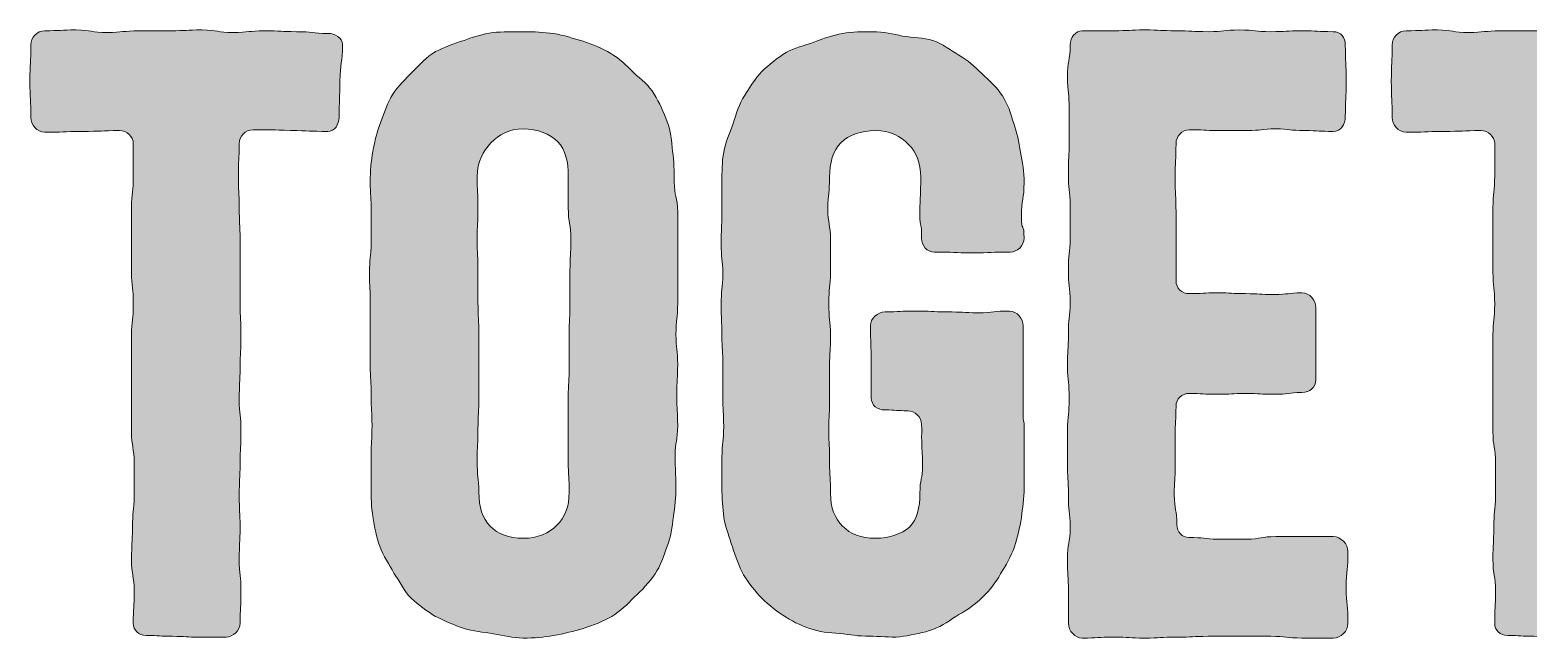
# Model space of a CAD drawing. Header units: inches. Extents: x 160 to 920, y -1039 to -40.
# Drawn here: x 186.9 to 591, y -1038.7 to -874.5 of the extents above; entities that cross this region are included whole.
import ezdxf

# ---------------------------------------------------------------- set-up
doc = ezdxf.new("R2010")
doc.units = ezdxf.units.IN
doc.header["$MEASUREMENT"] = 0
doc.layers.add('Layer 1', color=7, linetype='Continuous')

# ---------------------------------------------------------------- blocks, each defined once
blk = doc.blocks.new('block 3')
at = {"layer": 'Layer 1', "true_color": 0x0153a5}
h = blk.add_hatch(color=154, dxfattribs=at)
h.dxf.hatch_style = 2
edge = h.paths.add_edge_path()
edge.add_spline(control_points=[(210.99, -901.63), (206.07, -901.63), (206.07, -901.87), (200.92, -901.87), (195.76, -901.87), (195.76, -902.1), (190.84, -902.1), (188.74, -902.1), (187.1, -899.99), (187.1, -898.12), (187.1, -893.2), (186.86, -893.2), (186.86, -888.28), (186.86, -883.36), (187.1, -883.36), (187.1, -878.44), (187.1, -876.57), (188.74, -874.69), (190.84, -874.69), (195.06, -874.69), (195.06, -874.46), (199.28, -874.46), (203.49, -874.46), (203.49, -875.16), (207.71, -875.16), (211.93, -875.16), (211.93, -874.69), (216.38, -874.69), (220.59, -874.69), (220.59, -874.69), (224.81, -874.69), (229.03, -874.69), (229.03, -874.46), (233.24, -874.46), (237.46, -874.46), (237.46, -875.16), (241.68, -875.16), (245.89, -875.16), (245.89, -874.69), (250.11, -874.69), (254.56, -874.69), (254.56, -874.93), (258.78, -874.93), (262.99, -874.93), (262.99, -875.4), (267.21, -875.4), (269.08, -875.4), (271.19, -876.57), (271.19, -878.44), (271.19, -883.36), (270.49, -883.36), (270.49, -888.28), (270.49, -893.2), (270.26, -893.2), (270.26, -898.12), (270.26, -899.99), (269.08, -901.87), (267.21, -901.87), (262.29, -901.87), (262.29, -901.63), (257.14, -901.63), (251.98, -901.4), (251.98, -901.4), (247.06, -901.4), (244.96, -901.4), (243.32, -903.27), (243.32, -905.15), (243.32, -909.6), (243.08, -909.6), (243.08, -913.81), (243.08, -918.03), (243.32, -918.03), (243.32, -922.48), (243.32, -926.7), (243.55, -926.7), (243.55, -931.15), (243.55, -935.37), (243.55, -935.37), (243.55, -939.82), (243.55, -944.03), (243.55, -944.03), (243.55, -948.25), (243.55, -952.7), (243.79, -952.7), (243.79, -956.92), (243.79, -961.37), (243.55, -961.37), (243.55, -965.58), (243.55, -969.8), (243.32, -969.8), (243.32, -974.25), (243.32, -978.47), (243.79, -978.47), (243.79, -982.92), (243.79, -987.13), (243.55, -987.13), (243.55, -991.58), (243.55, -995.8), (243.32, -995.8), (243.32, -1000.25), (243.32, -1004.47), (243.55, -1004.47), (243.55, -1008.68), (243.55, -1013.14), (243.32, -1013.14), (243.32, -1017.35), (243.32, -1021.8), (243.79, -1021.8), (243.79, -1026.02), (243.79, -1030.47), (243.55, -1030.47), (243.55, -1034.69), (243.55, -1036.56), (241.68, -1038.43), (239.8, -1038.43), (236.29, -1038.43), (236.29, -1038.43), (232.54, -1038.43), (229.03, -1038.43), (229.03, -1038.2), (225.28, -1038.2), (221.77, -1038.2), (221.77, -1037.97), (218.25, -1037.97), (216.14, -1037.97), (214.74, -1036.56), (214.74, -1034.69), (214.74, -1030.47), (214.97, -1030.47), (214.97, -1026.02), (214.97, -1021.8), (214.27, -1021.8), (214.27, -1017.35), (214.27, -1013.14), (214.5, -1013.14), (214.5, -1008.92), (214.5, -1004.47), (214.97, -1004.47), (214.97, -1000.25), (214.97, -995.8), (214.97, -995.8), (214.97, -991.58), (214.97, -987.13), (214.27, -987.13), (214.27, -982.92), (214.27, -978.7), (214.27, -978.7), (214.27, -974.25), (214.27, -970.03), (214.27, -970.03), (214.27, -965.58), (214.27, -961.37), (214.27, -961.37), (214.27, -956.92), (214.27, -952.7), (214.74, -952.7), (214.74, -948.48), (214.74, -944.03), (214.27, -944.03), (214.27, -939.82), (214.27, -935.37), (214.27, -935.37), (214.27, -931.15), (214.27, -926.7), (214.27, -926.7), (214.27, -922.48), (214.27, -918.26), (214.74, -918.26), (214.74, -913.81), (214.74, -909.6), (214.74, -909.6), (214.74, -905.15), (214.74, -903.27), (213.1, -901.63), (210.99, -901.63)], knot_values=[0, 0, 0, 0, 1, 1, 1, 2, 2, 2, 3, 3, 3, 4, 4, 4, 5, 5, 5, 6, 6, 6, 7, 7, 7, 8, 8, 8, 9, 9, 9, 10, 10, 10, 11, 11, 11, 12, 12, 12, 13, 13, 13, 14, 14, 14, 15, 15, 15, 16, 16, 16, 17, 17, 17, 18, 18, 18, 19, 19, 19, 20, 20, 20, 21, 21, 21, 22, 22, 22, 23, 23, 23, 24, 24, 24, 25, 25, 25, 26, 26, 26, 27, 27, 27, 28, 28, 28, 29, 29, 29, 30, 30, 30, 31, 31, 31, 32, 32, 32, 33, 33, 33, 34, 34, 34, 35, 35, 35, 36, 36, 36, 37, 37, 37, 38, 38, 38, 39, 39, 39, 40, 40, 40, 41, 41, 41, 42, 42, 42, 43, 43, 43, 44, 44, 44, 45, 45, 45, 46, 46, 46, 47, 47, 47, 48, 48, 48, 49, 49, 49, 50, 50, 50, 51, 51, 51, 52, 52, 52, 53, 53, 53, 54, 54, 54, 55, 55, 55, 56, 56, 56, 57, 57, 57, 58, 58, 58, 58], degree=3, periodic=1)
h = blk.add_hatch(color=154, dxfattribs=at)
h.dxf.hatch_style = 2
edge = h.paths.add_edge_path()
edge.add_spline(control_points=[(319.91, -1038.67), (317.1, -1038.67), (314.52, -1037.97), (311.95, -1037.5), (309.14, -1037.03), (306.32, -1036.79), (303.98, -1036.09), (301.17, -1035.15), (298.6, -1033.98), (296.25, -1032.81), (293.91, -1031.41), (291.8, -1029.77), (289.69, -1027.89), (287.82, -1026.02), (286.65, -1023.44), (285.01, -1021.1), (283.84, -1018.76), (282.2, -1016.65), (281.26, -1013.84), (280.32, -1011.5), (279.86, -1008.68), (279.39, -1005.87), (278.92, -1003.3), (278.92, -1000.72), (278.92, -997.91), (278.92, -993.69), (278.92, -993.69), (278.92, -989.48), (278.92, -985.49), (279.15, -985.49), (279.15, -981.28), (279.15, -977.3), (278.92, -977.3), (278.92, -973.08), (278.92, -969.1), (278.68, -969.1), (278.68, -964.88), (278.68, -960.66), (278.68, -960.66), (278.68, -956.68), (278.68, -952.46), (278.68, -952.46), (278.68, -948.48), (278.68, -944.27), (278.45, -944.27), (278.45, -940.05), (278.45, -936.07), (278.92, -936.07), (278.92, -931.85), (278.92, -927.87), (278.92, -927.87), (278.92, -923.65), (278.92, -919.44), (278.68, -919.44), (278.68, -915.45), (278.68, -912.64), (278.92, -909.83), (279.39, -907.25), (279.86, -904.44), (280.56, -901.87), (281.49, -899.29), (282.43, -896.71), (283.37, -894.14), (284.77, -891.79), (286.18, -889.69), (288.29, -887.58), (290.16, -885.7), (292.04, -883.83), (293.91, -881.72), (296.25, -880.31), (298.6, -879.15), (301.17, -878.21), (303.98, -877.27), (306.32, -876.33), (309.14, -875.63), (311.71, -875.16), (314.52, -874.93), (317.1, -874.93), (319.91, -874.93), (322.96, -874.93), (325.53, -875.16), (328.11, -875.4), (330.92, -875.87), (333.5, -876.8), (336.08, -877.5), (338.65, -878.44), (341.23, -879.38), (343.57, -880.78), (345.91, -882.19), (347.79, -884.06), (349.66, -885.94), (351.77, -887.81), (353.88, -889.45), (355.28, -891.79), (356.69, -894.14), (357.86, -896.71), (358.8, -899.29), (359.73, -901.63), (359.97, -904.44), (360.2, -907.25), (360.67, -909.83), (360.67, -912.64), (360.67, -915.45), (360.67, -919.44), (361.61, -919.44), (361.61, -923.65), (361.61, -927.87), (361.61, -927.87), (361.61, -931.85), (361.61, -936.07), (361.61, -936.07), (361.61, -940.05), (361.61, -944.27), (361.61, -944.27), (361.61, -948.25), (361.61, -952.46), (361.14, -952.46), (361.14, -956.68), (361.14, -960.66), (361.61, -960.66), (361.61, -964.88), (361.61, -968.86), (361.37, -968.86), (361.37, -973.08), (361.37, -977.3), (361.61, -977.3), (361.61, -981.28), (361.61, -985.49), (360.91, -985.49), (360.91, -989.48), (360.91, -993.69), (361.14, -993.69), (361.14, -997.91), (361.14, -1000.72), (360.91, -1003.3), (360.44, -1005.87), (360.2, -1008.68), (359.73, -1011.5), (358.8, -1013.84), (357.86, -1016.65), (356.92, -1019.23), (355.52, -1021.33), (353.88, -1023.68), (352, -1025.79), (349.9, -1027.66), (348.02, -1029.53), (346.15, -1031.41), (343.81, -1032.81), (341.46, -1034.22), (338.89, -1035.15), (336.08, -1036.09), (333.73, -1036.79), (330.92, -1037.5), (328.11, -1037.97), (325.53, -1038.43), (322.96, -1038.67), (319.91, -1038.67)], knot_values=[0, 0, 0, 0, 1, 1, 1, 2, 2, 2, 3, 3, 3, 4, 4, 4, 5, 5, 5, 6, 6, 6, 7, 7, 7, 8, 8, 8, 9, 9, 9, 10, 10, 10, 11, 11, 11, 12, 12, 12, 13, 13, 13, 14, 14, 14, 15, 15, 15, 16, 16, 16, 17, 17, 17, 18, 18, 18, 19, 19, 19, 20, 20, 20, 21, 21, 21, 22, 22, 22, 23, 23, 23, 24, 24, 24, 25, 25, 25, 26, 26, 26, 27, 27, 27, 28, 28, 28, 29, 29, 29, 30, 30, 30, 31, 31, 31, 32, 32, 32, 33, 33, 33, 34, 34, 34, 35, 35, 35, 36, 36, 36, 37, 37, 37, 38, 38, 38, 39, 39, 39, 40, 40, 40, 41, 41, 41, 42, 42, 42, 43, 43, 43, 44, 44, 44, 45, 45, 45, 46, 46, 46, 47, 47, 47, 48, 48, 48, 49, 49, 49, 50, 50, 50, 51, 51, 51, 52, 52, 52, 52], degree=3, periodic=1)
edge = h.paths.add_edge_path()
edge.add_spline(control_points=[(319.91, -1011.73), (323.89, -1011.73), (326.94, -1010.32), (329.05, -1008.22), (331.16, -1006.11), (332.33, -1003.3), (332.33, -999.31), (332.33, -995.1), (332.09, -995.1), (332.09, -990.88), (332.09, -986.66), (332.09, -986.66), (332.09, -982.21), (332.09, -978), (332.09, -978), (332.09, -973.78), (332.09, -969.57), (332.33, -969.57), (332.33, -965.11), (332.33, -960.9), (332.33, -960.9), (332.33, -956.68), (332.33, -952.46), (332.56, -952.46), (332.56, -948.01), (332.56, -943.8), (332.56, -943.8), (332.56, -939.58), (332.56, -935.37), (332.79, -935.37), (332.79, -931.15), (332.79, -926.7), (332.09, -926.7), (332.09, -922.48), (332.09, -918.26), (332.09, -918.26), (332.09, -914.05), (332.09, -910.06), (331.39, -906.79), (329.28, -904.68), (327.17, -902.57), (323.89, -901.16), (319.91, -901.16), (316.16, -901.16), (313.35, -902.8), (311.24, -904.91), (309.14, -907.25), (307.5, -910.06), (307.5, -914.05), (307.5, -918.26), (307.73, -918.26), (307.73, -922.48), (307.73, -926.7), (307.5, -926.7), (307.5, -930.91), (307.5, -935.37), (307.73, -935.37), (307.73, -939.58), (307.73, -943.8), (307.73, -943.8), (307.73, -948.01), (307.73, -952.46), (307.97, -952.46), (307.97, -956.68), (307.97, -960.9), (307.97, -960.9), (307.97, -965.11), (307.97, -969.33), (307.97, -969.33), (307.97, -973.55), (307.97, -978), (307.73, -978), (307.73, -982.21), (307.73, -986.43), (307.5, -986.43), (307.5, -990.88), (307.5, -995.1), (307.97, -995.1), (307.97, -999.31), (307.97, -1003.3), (308.9, -1006.34), (311.01, -1008.45), (313.12, -1010.56), (316.16, -1011.73), (319.91, -1011.73)], knot_values=[0, 0, 0, 0, 1, 1, 1, 2, 2, 2, 3, 3, 3, 4, 4, 4, 5, 5, 5, 6, 6, 6, 7, 7, 7, 8, 8, 8, 9, 9, 9, 10, 10, 10, 11, 11, 11, 12, 12, 12, 13, 13, 13, 14, 14, 14, 15, 15, 15, 16, 16, 16, 17, 17, 17, 18, 18, 18, 19, 19, 19, 20, 20, 20, 21, 21, 21, 22, 22, 22, 23, 23, 23, 24, 24, 24, 25, 25, 25, 26, 26, 26, 27, 27, 27, 28, 28, 28, 28], degree=3, periodic=1)
h = blk.add_hatch(color=154, dxfattribs=at)
h.dxf.hatch_style = 2
edge = h.paths.add_edge_path()
edge.add_spline(control_points=[(373.32, -948.72), (373.32, -944.5), (373.79, -944.5), (373.79, -940.28), (373.79, -936.3), (373.32, -936.3), (373.32, -932.09), (373.32, -928.1), (373.55, -928.1), (373.55, -923.89), (373.55, -919.67), (373.55, -919.67), (373.55, -915.69), (373.55, -912.88), (373.55, -910.06), (374.02, -907.49), (374.49, -904.68), (375.66, -902.34), (376.6, -899.76), (377.3, -897.18), (378.24, -894.37), (379.64, -892.26), (381.05, -889.92), (382.45, -887.58), (384.33, -885.7), (386.2, -883.83), (388.55, -881.96), (390.89, -880.55), (393, -879.38), (395.81, -878.68), (398.38, -877.74), (400.96, -876.8), (403.3, -875.87), (406.11, -875.4), (408.69, -874.93), (411.5, -874.93), (414.31, -874.93), (417.12, -874.93), (419.7, -875.63), (422.28, -876.1), (425.09, -876.57), (427.9, -876.57), (430.48, -877.27), (433.05, -878.21), (435.16, -879.85), (437.5, -881.25), (439.85, -882.66), (441.72, -884.3), (443.59, -886.17), (445.7, -888.28), (447.81, -889.92), (449.22, -892.26), (450.62, -894.37), (451.56, -896.95), (452.26, -899.76), (453.2, -902.1), (453.67, -904.68), (454.14, -907.49), (454.6, -910.06), (455.07, -912.88), (455.07, -915.69), (455.07, -920.14), (454.37, -920.14), (454.37, -924.82), (454.37, -929.27), (455.07, -926.23), (455.07, -930.68), (455.07, -932.79), (453.2, -934.43), (451.32, -934.43), (446.17, -934.43), (446.17, -934.66), (441.02, -934.66), (436.1, -934.66), (436.1, -934.43), (430.94, -934.43), (428.84, -934.43), (427.43, -932.79), (427.43, -930.68), (427.43, -925.76), (426.96, -928.81), (426.96, -923.89), (426.96, -918.97), (427.2, -918.97), (427.2, -914.28), (427.2, -910.3), (426.03, -907.49), (423.92, -905.38), (421.81, -903.27), (419, -901.63), (415.02, -901.63), (411.03, -901.63), (407.76, -902.8), (405.65, -904.91), (403.54, -907.02), (402.6, -910.3), (402.6, -914.28), (402.6, -918.5), (402.13, -918.5), (402.13, -922.71), (402.13, -926.93), (402.84, -926.93), (402.84, -931.15), (402.84, -935.6), (402.84, -935.6), (402.84, -939.82), (402.84, -944.03), (402.37, -944.03), (402.37, -948.25), (402.37, -952.7), (402.84, -952.7), (402.84, -956.92), (402.84, -961.13), (402.6, -961.13), (402.6, -965.35), (402.6, -969.57), (402.6, -969.57), (402.6, -974.02), (402.6, -978.23), (402.37, -978.23), (402.37, -982.45), (402.37, -986.66), (402.6, -986.66), (402.6, -991.12), (402.6, -995.33), (402.84, -995.33), (402.84, -999.55), (402.84, -1003.53), (404.01, -1006.34), (406.11, -1008.45), (408.22, -1010.56), (411.03, -1011.73), (415.02, -1011.73), (418.76, -1011.73), (422.04, -1010.56), (424.15, -1008.68), (426.26, -1006.58), (426.96, -1003.53), (426.96, -999.55), (426.96, -995.8), (427.66, -995.8), (427.66, -992.05), (427.66, -988.07), (427.43, -988.31), (427.43, -984.32), (427.66, -980.58), (427.43, -984.79), (427.43, -981.04), (427.43, -978.93), (425.56, -977.3), (423.68, -977.3), (420.64, -977.3), (420.64, -977.06), (417.59, -977.06), (415.49, -977.06), (413.84, -975.89), (413.84, -973.78), (413.84, -969.1), (413.84, -969.1), (413.84, -964.18), (413.84, -959.26), (413.61, -959.26), (413.61, -954.34), (413.61, -952.46), (415.49, -950.59), (417.59, -950.59), (421.58, -950.59), (421.58, -950.36), (425.79, -950.36), (430.01, -950.36), (430.01, -950.59), (434.23, -950.59), (438.44, -950.59), (438.44, -950.83), (442.66, -950.83), (446.87, -950.83), (446.87, -950.36), (451.09, -950.36), (453.2, -950.36), (454.84, -952.46), (454.84, -954.34), (454.84, -958.32), (454.84, -958.32), (454.84, -962.3), (454.84, -966.29), (454.84, -966.29), (454.84, -970.27), (454.84, -974.25), (454.84, -974.25), (454.84, -978.23), (454.84, -982.21), (455.07, -978), (455.07, -981.98), (455.07, -986.2), (455.07, -986.2), (455.07, -990.18), (455.07, -994.16), (455.07, -994.16), (455.07, -998.14), (455.07, -1000.95), (454.6, -1003.53), (454.37, -1006.11), (453.9, -1008.92), (453.2, -1011.5), (452.5, -1014.07), (451.56, -1016.65), (450.15, -1018.99), (448.75, -1021.33), (447.34, -1023.68), (445.94, -1025.79), (443.83, -1027.66), (441.96, -1029.53), (439.85, -1030.94), (437.5, -1032.34), (435.16, -1033.75), (433.05, -1035.39), (430.48, -1036.33), (427.9, -1037.26), (425.32, -1037.73), (422.51, -1038.2), (419.93, -1038.67), (417.12, -1038.2), (414.31, -1038.2), (411.5, -1038.2), (408.93, -1037.97), (406.35, -1037.5), (403.54, -1037.26), (400.73, -1037.26), (398.15, -1036.33), (395.57, -1035.62), (393, -1034.45), (390.89, -1033.05), (388.55, -1031.64), (386.2, -1029.77), (384.33, -1027.89), (382.45, -1026.02), (380.82, -1023.91), (379.41, -1021.57), (378, -1019.23), (377.3, -1016.65), (376.36, -1014.07), (375.66, -1011.5), (374.49, -1008.92), (374.02, -1006.11), (373.79, -1003.53), (373.55, -1000.95), (373.55, -998.14), (373.55, -993.93), (373.55, -993.93), (373.55, -989.94), (373.55, -985.73), (374.02, -985.73), (374.02, -981.51), (374.02, -977.53), (373.79, -977.53), (373.79, -973.31), (373.79, -969.33), (373.79, -969.33), (373.79, -965.11), (373.79, -960.9), (373.55, -960.9), (373.55, -956.92), (373.55, -952.7), (373.32, -952.7), (373.32, -948.72)], knot_values=[0, 0, 0, 0, 1, 1, 1, 2, 2, 2, 3, 3, 3, 4, 4, 4, 5, 5, 5, 6, 6, 6, 7, 7, 7, 8, 8, 8, 9, 9, 9, 10, 10, 10, 11, 11, 11, 12, 12, 12, 13, 13, 13, 14, 14, 14, 15, 15, 15, 16, 16, 16, 17, 17, 17, 18, 18, 18, 19, 19, 19, 20, 20, 20, 21, 21, 21, 22, 22, 22, 23, 23, 23, 24, 24, 24, 25, 25, 25, 26, 26, 26, 27, 27, 27, 28, 28, 28, 29, 29, 29, 30, 30, 30, 31, 31, 31, 32, 32, 32, 33, 33, 33, 34, 34, 34, 35, 35, 35, 36, 36, 36, 37, 37, 37, 38, 38, 38, 39, 39, 39, 40, 40, 40, 41, 41, 41, 42, 42, 42, 43, 43, 43, 44, 44, 44, 45, 45, 45, 46, 46, 46, 47, 47, 47, 48, 48, 48, 49, 49, 49, 50, 50, 50, 51, 51, 51, 52, 52, 52, 53, 53, 53, 54, 54, 54, 55, 55, 55, 56, 56, 56, 57, 57, 57, 58, 58, 58, 59, 59, 59, 60, 60, 60, 61, 61, 61, 62, 62, 62, 63, 63, 63, 64, 64, 64, 65, 65, 65, 66, 66, 66, 67, 67, 67, 68, 68, 68, 69, 69, 69, 70, 70, 70, 71, 71, 71, 72, 72, 72, 73, 73, 73, 74, 74, 74, 75, 75, 75, 76, 76, 76, 77, 77, 77, 78, 78, 78, 79, 79, 79, 80, 80, 80, 81, 81, 81, 82, 82, 82, 83, 83, 83, 84, 84, 84, 85, 85, 85, 86, 86, 86, 87, 87, 87, 88, 88, 88, 88], degree=3, periodic=1)
h = blk.add_hatch(color=154, dxfattribs=at)
h.dxf.hatch_style = 2
edge = h.paths.add_edge_path()
edge.add_spline(control_points=[(470.76, -1038.67), (468.89, -1038.67), (467.02, -1036.79), (467.02, -1034.69), (467.02, -1030.47), (467.02, -1030.47), (467.02, -1026.02), (467.02, -1021.8), (466.78, -1021.8), (466.78, -1017.35), (466.78, -1013.14), (467.49, -1013.14), (467.49, -1008.68), (467.49, -1004.47), (467.02, -1004.47), (467.02, -1000.02), (467.02, -995.57), (466.78, -995.57), (466.78, -991.35), (466.78, -986.9), (466.78, -986.9), (466.78, -982.68), (466.78, -978.23), (467.25, -978.23), (467.25, -974.02), (467.25, -969.57), (466.78, -969.57), (466.78, -965.35), (466.78, -960.9), (467.02, -960.9), (467.02, -956.68), (467.02, -952.23), (467.49, -952.23), (467.49, -948.01), (467.49, -943.56), (467.02, -943.56), (467.02, -939.35), (467.02, -934.9), (467.49, -934.9), (467.49, -930.68), (467.49, -926.23), (467.49, -926.23), (467.49, -922.01), (467.49, -917.56), (467.02, -917.56), (467.02, -913.35), (467.02, -908.89), (467.25, -908.89), (467.25, -904.44), (467.25, -900.23), (467.25, -900.23), (467.25, -895.78), (467.25, -891.56), (466.78, -891.56), (466.78, -887.11), (466.78, -882.89), (467.49, -882.89), (467.49, -878.44), (467.49, -876.57), (468.89, -874.69), (470.76, -874.69), (474.98, -874.69), (474.98, -874.69), (479.2, -874.69), (483.41, -874.69), (483.41, -874.46), (487.63, -874.46), (491.85, -874.46), (491.85, -874.69), (496.06, -874.69), (500.28, -874.69), (500.28, -874.93), (504.73, -874.93), (508.95, -874.93), (508.95, -874.46), (513.16, -874.46), (517.38, -874.46), (517.38, -874.93), (521.6, -874.93), (525.81, -874.93), (525.81, -874.69), (530.03, -874.69), (534.25, -874.69), (534.25, -874.93), (538.46, -874.93), (540.57, -874.93), (541.74, -876.57), (541.74, -878.44), (541.74, -883.36), (541.98, -883.36), (541.98, -888.28), (541.98, -893.2), (541.74, -893.2), (541.74, -897.89), (541.74, -899.99), (540.57, -901.87), (538.46, -901.87), (534.71, -901.87), (534.71, -901.63), (530.73, -901.63), (526.75, -901.63), (526.75, -901.16), (523, -901.16), (519.02, -901.16), (519.02, -901.63), (515.27, -901.63), (511.29, -901.63), (511.29, -901.63), (507.31, -901.63), (503.56, -901.63), (503.56, -901.4), (499.58, -901.4), (497.7, -901.4), (496.06, -903.27), (496.06, -905.15), (496.06, -909.83), (495.83, -909.83), (495.83, -914.52), (495.83, -918.97), (496.06, -918.97), (496.06, -923.65), (496.06, -928.34), (496.06, -928.34), (496.06, -933.02), (496.06, -937.71), (496.06, -937.71), (496.06, -942.16), (496.06, -944.27), (497.7, -945.67), (499.58, -945.67), (503.32, -945.67), (503.32, -945.44), (507.31, -945.44), (511.05, -945.44), (511.05, -945.67), (514.8, -945.67), (518.55, -945.67), (518.55, -945.91), (522.53, -945.91), (526.28, -945.91), (526.28, -945.44), (530.03, -945.44), (532.14, -945.44), (533.78, -947.55), (533.78, -949.42), (533.78, -954.34), (533.78, -954.34), (533.78, -959.26), (533.78, -963.94), (533.78, -963.94), (533.78, -968.86), (533.78, -970.97), (532.14, -972.38), (530.03, -972.38), (526.28, -972.38), (526.28, -972.84), (522.53, -972.84), (518.79, -972.84), (518.79, -972.61), (514.8, -972.61), (511.05, -972.61), (511.05, -972.84), (507.31, -972.84), (503.32, -972.84), (503.32, -972.61), (499.58, -972.61), (497.7, -972.61), (496.06, -974.02), (496.06, -976.12), (496.06, -980.11), (495.83, -980.11), (495.83, -984.09), (495.83, -988.07), (495.83, -988.07), (495.83, -992.05), (495.83, -996.04), (495.59, -996.04), (495.59, -1000.02), (495.59, -1004), (496.3, -1004), (496.3, -1007.98), (496.3, -1010.09), (497.7, -1011.5), (499.58, -1011.5), (503.56, -1011.5), (503.56, -1011.96), (507.31, -1011.96), (511.29, -1011.96), (511.29, -1011.96), (515.04, -1011.96), (519.02, -1011.96), (519.02, -1011.26), (523, -1011.26), (526.75, -1011.26), (526.75, -1011.26), (530.73, -1011.26), (534.71, -1011.26), (534.71, -1011.26), (538.46, -1011.26), (540.57, -1011.26), (542.45, -1013.37), (542.45, -1015.24), (542.45, -1020.16), (541.98, -1020.16), (541.98, -1025.08), (541.98, -1029.77), (542.45, -1029.77), (542.45, -1034.69), (542.45, -1036.79), (540.57, -1038.67), (538.46, -1038.67), (534.25, -1038.67), (534.25, -1038.67), (530.03, -1038.67), (525.81, -1038.67), (525.81, -1038.2), (521.6, -1038.2), (517.38, -1038.2), (517.38, -1038.2), (513.16, -1038.2), (508.95, -1038.2), (508.95, -1038.2), (504.73, -1038.2), (500.51, -1038.2), (500.51, -1038.43), (496.3, -1038.43), (491.85, -1038.43), (491.85, -1038.67), (487.63, -1038.67), (483.41, -1038.67), (483.41, -1038.43), (479.2, -1038.43), (474.98, -1038.43), (474.98, -1038.67), (470.76, -1038.67)], knot_values=[0, 0, 0, 0, 1, 1, 1, 2, 2, 2, 3, 3, 3, 4, 4, 4, 5, 5, 5, 6, 6, 6, 7, 7, 7, 8, 8, 8, 9, 9, 9, 10, 10, 10, 11, 11, 11, 12, 12, 12, 13, 13, 13, 14, 14, 14, 15, 15, 15, 16, 16, 16, 17, 17, 17, 18, 18, 18, 19, 19, 19, 20, 20, 20, 21, 21, 21, 22, 22, 22, 23, 23, 23, 24, 24, 24, 25, 25, 25, 26, 26, 26, 27, 27, 27, 28, 28, 28, 29, 29, 29, 30, 30, 30, 31, 31, 31, 32, 32, 32, 33, 33, 33, 34, 34, 34, 35, 35, 35, 36, 36, 36, 37, 37, 37, 38, 38, 38, 39, 39, 39, 40, 40, 40, 41, 41, 41, 42, 42, 42, 43, 43, 43, 44, 44, 44, 45, 45, 45, 46, 46, 46, 47, 47, 47, 48, 48, 48, 49, 49, 49, 50, 50, 50, 51, 51, 51, 52, 52, 52, 53, 53, 53, 54, 54, 54, 55, 55, 55, 56, 56, 56, 57, 57, 57, 58, 58, 58, 59, 59, 59, 60, 60, 60, 61, 61, 61, 62, 62, 62, 63, 63, 63, 64, 64, 64, 65, 65, 65, 66, 66, 66, 67, 67, 67, 68, 68, 68, 69, 69, 69, 70, 70, 70, 71, 71, 71, 72, 72, 72, 73, 73, 73, 74, 74, 74, 75, 75, 75, 76, 76, 76, 77, 77, 77, 78, 78, 78, 78], degree=3, periodic=1)
h = blk.add_hatch(color=154, dxfattribs=at)
h.dxf.hatch_style = 2
edge = h.paths.add_edge_path()
edge.add_spline(control_points=[(578.28, -901.63), (573.36, -901.63), (573.36, -901.87), (568.21, -901.87), (563.05, -901.87), (563.05, -902.1), (558.13, -902.1), (556.02, -902.1), (554.39, -899.99), (554.39, -898.12), (554.39, -893.2), (554.15, -893.2), (554.15, -888.28), (554.15, -883.36), (554.39, -883.36), (554.39, -878.44), (554.39, -876.57), (556.02, -874.69), (558.13, -874.69), (562.35, -874.69), (562.35, -874.46), (566.57, -874.46), (570.78, -874.46), (570.78, -875.16), (575, -875.16), (579.22, -875.16), (579.22, -874.69), (583.67, -874.69), (587.88, -874.69), (587.88, -874.69), (592.1, -874.69), (596.32, -874.69), (596.32, -874.46), (600.53, -874.46), (604.75, -874.46), (604.75, -875.16), (608.97, -875.16), (613.18, -875.16), (613.18, -874.69), (617.4, -874.69), (621.85, -874.69), (621.85, -874.93), (626.07, -874.93), (630.28, -874.93), (630.28, -875.4), (634.5, -875.4), (636.37, -875.4), (638.48, -876.57), (638.48, -878.44), (638.48, -883.36), (637.78, -883.36), (637.78, -888.28), (637.78, -893.2), (637.55, -893.2), (637.55, -898.12), (637.55, -899.99), (636.37, -901.87), (634.5, -901.87), (629.58, -901.87), (629.58, -901.63), (624.43, -901.63), (619.27, -901.4), (619.27, -901.4), (614.35, -901.4), (612.25, -901.4), (610.61, -903.27), (610.61, -905.15), (610.61, -909.6), (610.37, -909.6), (610.37, -913.81), (610.37, -918.03), (610.61, -918.03), (610.61, -922.48), (610.61, -926.7), (610.84, -926.7), (610.84, -931.15), (610.84, -935.37), (610.84, -935.37), (610.84, -939.82), (610.84, -944.03), (610.84, -944.03), (610.84, -948.25), (610.84, -952.7), (611.08, -952.7), (611.08, -956.92), (611.08, -961.37), (610.84, -961.37), (610.84, -965.58), (610.84, -969.8), (610.61, -969.8), (610.61, -974.25), (610.61, -978.47), (611.08, -978.47), (611.08, -982.92), (611.08, -987.13), (610.84, -987.13), (610.84, -991.58), (610.84, -995.8), (610.61, -995.8), (610.61, -1000.25), (610.61, -1004.47), (610.84, -1004.47), (610.84, -1008.68), (610.84, -1013.14), (610.61, -1013.14), (610.61, -1017.35), (610.61, -1021.8), (611.08, -1021.8), (611.08, -1026.02), (611.08, -1030.47), (610.84, -1030.47), (610.84, -1034.69), (610.84, -1036.56), (608.97, -1038.43), (607.09, -1038.43), (603.58, -1038.43), (603.58, -1038.43), (599.83, -1038.43), (596.32, -1038.43), (596.32, -1038.2), (592.57, -1038.2), (589.05, -1038.2), (589.05, -1037.97), (585.54, -1037.97), (583.43, -1037.97), (582.03, -1036.56), (582.03, -1034.69), (582.03, -1030.47), (582.26, -1030.47), (582.26, -1026.02), (582.26, -1021.8), (581.56, -1021.8), (581.56, -1017.35), (581.56, -1013.14), (581.79, -1013.14), (581.79, -1008.92), (581.79, -1004.47), (582.26, -1004.47), (582.26, -1000.25), (582.26, -995.8), (582.26, -995.8), (582.26, -991.58), (582.26, -987.13), (581.56, -987.13), (581.56, -982.92), (581.56, -978.7), (581.56, -978.7), (581.56, -974.25), (581.56, -970.03), (581.56, -970.03), (581.56, -965.58), (581.56, -961.37), (581.56, -961.37), (581.56, -956.92), (581.56, -952.7), (582.03, -952.7), (582.03, -948.48), (582.03, -944.03), (581.56, -944.03), (581.56, -939.82), (581.56, -935.37), (581.56, -935.37), (581.56, -931.15), (581.56, -926.7), (581.56, -926.7), (581.56, -922.48), (581.56, -918.26), (582.03, -918.26), (582.03, -913.81), (582.03, -909.6), (582.03, -909.6), (582.03, -905.15), (582.03, -903.27), (580.39, -901.63), (578.28, -901.63)], knot_values=[0, 0, 0, 0, 1, 1, 1, 2, 2, 2, 3, 3, 3, 4, 4, 4, 5, 5, 5, 6, 6, 6, 7, 7, 7, 8, 8, 8, 9, 9, 9, 10, 10, 10, 11, 11, 11, 12, 12, 12, 13, 13, 13, 14, 14, 14, 15, 15, 15, 16, 16, 16, 17, 17, 17, 18, 18, 18, 19, 19, 19, 20, 20, 20, 21, 21, 21, 22, 22, 22, 23, 23, 23, 24, 24, 24, 25, 25, 25, 26, 26, 26, 27, 27, 27, 28, 28, 28, 29, 29, 29, 30, 30, 30, 31, 31, 31, 32, 32, 32, 33, 33, 33, 34, 34, 34, 35, 35, 35, 36, 36, 36, 37, 37, 37, 38, 38, 38, 39, 39, 39, 40, 40, 40, 41, 41, 41, 42, 42, 42, 43, 43, 43, 44, 44, 44, 45, 45, 45, 46, 46, 46, 47, 47, 47, 48, 48, 48, 49, 49, 49, 50, 50, 50, 51, 51, 51, 52, 52, 52, 53, 53, 53, 54, 54, 54, 55, 55, 55, 56, 56, 56, 57, 57, 57, 58, 58, 58, 58], degree=3, periodic=1)
at = {"layer": 'Layer 1', "lineweight": 0}
for points, knots in [([(210.99, -901.63), (206.07, -901.63), (206.07, -901.87), (200.92, -901.87), (195.76, -901.87), (195.76, -902.1), (190.84, -902.1), (188.74, -902.1), (187.1, -899.99), (187.1, -898.12), (187.1, -893.2), (186.86, -893.2), (186.86, -888.28), (186.86, -883.36), (187.1, -883.36), (187.1, -878.44), (187.1, -876.57), (188.74, -874.69), (190.84, -874.69), (195.06, -874.69), (195.06, -874.46), (199.28, -874.46), (203.49, -874.46), (203.49, -875.16), (207.71, -875.16), (211.93, -875.16), (211.93, -874.69), (216.38, -874.69), (220.59, -874.69), (220.59, -874.69), (224.81, -874.69), (229.03, -874.69), (229.03, -874.46), (233.24, -874.46), (237.46, -874.46), (237.46, -875.16), (241.68, -875.16), (245.89, -875.16), (245.89, -874.69), (250.11, -874.69), (254.56, -874.69), (254.56, -874.93), (258.78, -874.93), (262.99, -874.93), (262.99, -875.4), (267.21, -875.4), (269.08, -875.4), (271.19, -876.57), (271.19, -878.44), (271.19, -883.36), (270.49, -883.36), (270.49, -888.28), (270.49, -893.2), (270.26, -893.2), (270.26, -898.12), (270.26, -899.99), (269.08, -901.87), (267.21, -901.87), (262.29, -901.87), (262.29, -901.63), (257.14, -901.63), (251.98, -901.4), (251.98, -901.4), (247.06, -901.4), (244.96, -901.4), (243.32, -903.27), (243.32, -905.15), (243.32, -909.6), (243.08, -909.6), (243.08, -913.81), (243.08, -918.03), (243.32, -918.03), (243.32, -922.48), (243.32, -926.7), (243.55, -926.7), (243.55, -931.15), (243.55, -935.37), (243.55, -935.37), (243.55, -939.82), (243.55, -944.03), (243.55, -944.03), (243.55, -948.25), (243.55, -952.7), (243.79, -952.7), (243.79, -956.92), (243.79, -961.37), (243.55, -961.37), (243.55, -965.58), (243.55, -969.8), (243.32, -969.8), (243.32, -974.25), (243.32, -978.47), (243.79, -978.47), (243.79, -982.92), (243.79, -987.13), (243.55, -987.13), (243.55, -991.58), (243.55, -995.8), (243.32, -995.8), (243.32, -1000.25), (243.32, -1004.47), (243.55, -1004.47), (243.55, -1008.68), (243.55, -1013.14), (243.32, -1013.14), (243.32, -1017.35), (243.32, -1021.8), (243.79, -1021.8), (243.79, -1026.02), (243.79, -1030.47), (243.55, -1030.47), (243.55, -1034.69), (243.55, -1036.56), (241.68, -1038.43), (239.8, -1038.43), (236.29, -1038.43), (236.29, -1038.43), (232.54, -1038.43), (229.03, -1038.43), (229.03, -1038.2), (225.28, -1038.2), (221.77, -1038.2), (221.77, -1037.97), (218.25, -1037.97), (216.14, -1037.97), (214.74, -1036.56), (214.74, -1034.69), (214.74, -1030.47), (214.97, -1030.47), (214.97, -1026.02), (214.97, -1021.8), (214.27, -1021.8), (214.27, -1017.35), (214.27, -1013.14), (214.5, -1013.14), (214.5, -1008.92), (214.5, -1004.47), (214.97, -1004.47), (214.97, -1000.25), (214.97, -995.8), (214.97, -995.8), (214.97, -991.58), (214.97, -987.13), (214.27, -987.13), (214.27, -982.92), (214.27, -978.7), (214.27, -978.7), (214.27, -974.25), (214.27, -970.03), (214.27, -970.03), (214.27, -965.58), (214.27, -961.37), (214.27, -961.37), (214.27, -956.92), (214.27, -952.7), (214.74, -952.7), (214.74, -948.48), (214.74, -944.03), (214.27, -944.03), (214.27, -939.82), (214.27, -935.37), (214.27, -935.37), (214.27, -931.15), (214.27, -926.7), (214.27, -926.7), (214.27, -922.48), (214.27, -918.26), (214.74, -918.26), (214.74, -913.81), (214.74, -909.6), (214.74, -909.6), (214.74, -905.15), (214.74, -903.27), (213.1, -901.63), (210.99, -901.63)], [0, 0, 0, 0, 1, 1, 1, 2, 2, 2, 3, 3, 3, 4, 4, 4, 5, 5, 5, 6, 6, 6, 7, 7, 7, 8, 8, 8, 9, 9, 9, 10, 10, 10, 11, 11, 11, 12, 12, 12, 13, 13, 13, 14, 14, 14, 15, 15, 15, 16, 16, 16, 17, 17, 17, 18, 18, 18, 19, 19, 19, 20, 20, 20, 21, 21, 21, 22, 22, 22, 23, 23, 23, 24, 24, 24, 25, 25, 25, 26, 26, 26, 27, 27, 27, 28, 28, 28, 29, 29, 29, 30, 30, 30, 31, 31, 31, 32, 32, 32, 33, 33, 33, 34, 34, 34, 35, 35, 35, 36, 36, 36, 37, 37, 37, 38, 38, 38, 39, 39, 39, 40, 40, 40, 41, 41, 41, 42, 42, 42, 43, 43, 43, 44, 44, 44, 45, 45, 45, 46, 46, 46, 47, 47, 47, 48, 48, 48, 49, 49, 49, 50, 50, 50, 51, 51, 51, 52, 52, 52, 53, 53, 53, 54, 54, 54, 55, 55, 55, 56, 56, 56, 57, 57, 57, 58, 58, 58, 58]), ([(319.91, -1038.67), (317.1, -1038.67), (314.52, -1037.97), (311.95, -1037.5), (309.14, -1037.03), (306.32, -1036.79), (303.98, -1036.09), (301.17, -1035.15), (298.6, -1033.98), (296.25, -1032.81), (293.91, -1031.41), (291.8, -1029.77), (289.69, -1027.89), (287.82, -1026.02), (286.65, -1023.44), (285.01, -1021.1), (283.84, -1018.76), (282.2, -1016.65), (281.26, -1013.84), (280.32, -1011.5), (279.86, -1008.68), (279.39, -1005.87), (278.92, -1003.3), (278.92, -1000.72), (278.92, -997.91), (278.92, -993.69), (278.92, -993.69), (278.92, -989.48), (278.92, -985.49), (279.15, -985.49), (279.15, -981.28), (279.15, -977.3), (278.92, -977.3), (278.92, -973.08), (278.92, -969.1), (278.68, -969.1), (278.68, -964.88), (278.68, -960.66), (278.68, -960.66), (278.68, -956.68), (278.68, -952.46), (278.68, -952.46), (278.68, -948.48), (278.68, -944.27), (278.45, -944.27), (278.45, -940.05), (278.45, -936.07), (278.92, -936.07), (278.92, -931.85), (278.92, -927.87), (278.92, -927.87), (278.92, -923.65), (278.92, -919.44), (278.68, -919.44), (278.68, -915.45), (278.68, -912.64), (278.92, -909.83), (279.39, -907.25), (279.86, -904.44), (280.56, -901.87), (281.49, -899.29), (282.43, -896.71), (283.37, -894.14), (284.77, -891.79), (286.18, -889.69), (288.29, -887.58), (290.16, -885.7), (292.04, -883.83), (293.91, -881.72), (296.25, -880.31), (298.6, -879.15), (301.17, -878.21), (303.98, -877.27), (306.32, -876.33), (309.14, -875.63), (311.71, -875.16), (314.52, -874.93), (317.1, -874.93), (319.91, -874.93), (322.96, -874.93), (325.53, -875.16), (328.11, -875.4), (330.92, -875.87), (333.5, -876.8), (336.08, -877.5), (338.65, -878.44), (341.23, -879.38), (343.57, -880.78), (345.91, -882.19), (347.79, -884.06), (349.66, -885.94), (351.77, -887.81), (353.88, -889.45), (355.28, -891.79), (356.69, -894.14), (357.86, -896.71), (358.8, -899.29), (359.73, -901.63), (359.97, -904.44), (360.2, -907.25), (360.67, -909.83), (360.67, -912.64), (360.67, -915.45), (360.67, -919.44), (361.61, -919.44), (361.61, -923.65), (361.61, -927.87), (361.61, -927.87), (361.61, -931.85), (361.61, -936.07), (361.61, -936.07), (361.61, -940.05), (361.61, -944.27), (361.61, -944.27), (361.61, -948.25), (361.61, -952.46), (361.14, -952.46), (361.14, -956.68), (361.14, -960.66), (361.61, -960.66), (361.61, -964.88), (361.61, -968.86), (361.37, -968.86), (361.37, -973.08), (361.37, -977.3), (361.61, -977.3), (361.61, -981.28), (361.61, -985.49), (360.91, -985.49), (360.91, -989.48), (360.91, -993.69), (361.14, -993.69), (361.14, -997.91), (361.14, -1000.72), (360.91, -1003.3), (360.44, -1005.87), (360.2, -1008.68), (359.73, -1011.5), (358.8, -1013.84), (357.86, -1016.65), (356.92, -1019.23), (355.52, -1021.33), (353.88, -1023.68), (352, -1025.79), (349.9, -1027.66), (348.02, -1029.53), (346.15, -1031.41), (343.81, -1032.81), (341.46, -1034.22), (338.89, -1035.15), (336.08, -1036.09), (333.73, -1036.79), (330.92, -1037.5), (328.11, -1037.97), (325.53, -1038.43), (322.96, -1038.67), (319.91, -1038.67)], [0, 0, 0, 0, 1, 1, 1, 2, 2, 2, 3, 3, 3, 4, 4, 4, 5, 5, 5, 6, 6, 6, 7, 7, 7, 8, 8, 8, 9, 9, 9, 10, 10, 10, 11, 11, 11, 12, 12, 12, 13, 13, 13, 14, 14, 14, 15, 15, 15, 16, 16, 16, 17, 17, 17, 18, 18, 18, 19, 19, 19, 20, 20, 20, 21, 21, 21, 22, 22, 22, 23, 23, 23, 24, 24, 24, 25, 25, 25, 26, 26, 26, 27, 27, 27, 28, 28, 28, 29, 29, 29, 30, 30, 30, 31, 31, 31, 32, 32, 32, 33, 33, 33, 34, 34, 34, 35, 35, 35, 36, 36, 36, 37, 37, 37, 38, 38, 38, 39, 39, 39, 40, 40, 40, 41, 41, 41, 42, 42, 42, 43, 43, 43, 44, 44, 44, 45, 45, 45, 46, 46, 46, 47, 47, 47, 48, 48, 48, 49, 49, 49, 50, 50, 50, 51, 51, 51, 52, 52, 52, 52]), ([(373.32, -948.72), (373.32, -944.5), (373.79, -944.5), (373.79, -940.28), (373.79, -936.3), (373.32, -936.3), (373.32, -932.09), (373.32, -928.1), (373.55, -928.1), (373.55, -923.89), (373.55, -919.67), (373.55, -919.67), (373.55, -915.69), (373.55, -912.88), (373.55, -910.06), (374.02, -907.49), (374.49, -904.68), (375.66, -902.34), (376.6, -899.76), (377.3, -897.18), (378.24, -894.37), (379.64, -892.26), (381.05, -889.92), (382.45, -887.58), (384.33, -885.7), (386.2, -883.83), (388.55, -881.96), (390.89, -880.55), (393, -879.38), (395.81, -878.68), (398.38, -877.74), (400.96, -876.8), (403.3, -875.87), (406.11, -875.4), (408.69, -874.93), (411.5, -874.93), (414.31, -874.93), (417.12, -874.93), (419.7, -875.63), (422.28, -876.1), (425.09, -876.57), (427.9, -876.57), (430.48, -877.27), (433.05, -878.21), (435.16, -879.85), (437.5, -881.25), (439.85, -882.66), (441.72, -884.3), (443.59, -886.17), (445.7, -888.28), (447.81, -889.92), (449.22, -892.26), (450.62, -894.37), (451.56, -896.95), (452.26, -899.76), (453.2, -902.1), (453.67, -904.68), (454.14, -907.49), (454.6, -910.06), (455.07, -912.88), (455.07, -915.69), (455.07, -920.14), (454.37, -920.14), (454.37, -924.82), (454.37, -929.27), (455.07, -926.23), (455.07, -930.68), (455.07, -932.79), (453.2, -934.43), (451.32, -934.43), (446.17, -934.43), (446.17, -934.66), (441.02, -934.66), (436.1, -934.66), (436.1, -934.43), (430.94, -934.43), (428.84, -934.43), (427.43, -932.79), (427.43, -930.68), (427.43, -925.76), (426.96, -928.81), (426.96, -923.89), (426.96, -918.97), (427.2, -918.97), (427.2, -914.28), (427.2, -910.3), (426.03, -907.49), (423.92, -905.38), (421.81, -903.27), (419, -901.63), (415.02, -901.63), (411.03, -901.63), (407.76, -902.8), (405.65, -904.91), (403.54, -907.02), (402.6, -910.3), (402.6, -914.28), (402.6, -918.5), (402.13, -918.5), (402.13, -922.71), (402.13, -926.93), (402.84, -926.93), (402.84, -931.15), (402.84, -935.6), (402.84, -935.6), (402.84, -939.82), (402.84, -944.03), (402.37, -944.03), (402.37, -948.25), (402.37, -952.7), (402.84, -952.7), (402.84, -956.92), (402.84, -961.13), (402.6, -961.13), (402.6, -965.35), (402.6, -969.57), (402.6, -969.57), (402.6, -974.02), (402.6, -978.23), (402.37, -978.23), (402.37, -982.45), (402.37, -986.66), (402.6, -986.66), (402.6, -991.12), (402.6, -995.33), (402.84, -995.33), (402.84, -999.55), (402.84, -1003.53), (404.01, -1006.34), (406.11, -1008.45), (408.22, -1010.56), (411.03, -1011.73), (415.02, -1011.73), (418.76, -1011.73), (422.04, -1010.56), (424.15, -1008.68), (426.26, -1006.58), (426.96, -1003.53), (426.96, -999.55), (426.96, -995.8), (427.66, -995.8), (427.66, -992.05), (427.66, -988.07), (427.43, -988.31), (427.43, -984.32), (427.66, -980.58), (427.43, -984.79), (427.43, -981.04), (427.43, -978.93), (425.56, -977.3), (423.68, -977.3), (420.64, -977.3), (420.64, -977.06), (417.59, -977.06), (415.49, -977.06), (413.84, -975.89), (413.84, -973.78), (413.84, -969.1), (413.84, -969.1), (413.84, -964.18), (413.84, -959.26), (413.61, -959.26), (413.61, -954.34), (413.61, -952.46), (415.49, -950.59), (417.59, -950.59), (421.58, -950.59), (421.58, -950.36), (425.79, -950.36), (430.01, -950.36), (430.01, -950.59), (434.23, -950.59), (438.44, -950.59), (438.44, -950.83), (442.66, -950.83), (446.87, -950.83), (446.87, -950.36), (451.09, -950.36), (453.2, -950.36), (454.84, -952.46), (454.84, -954.34), (454.84, -958.32), (454.84, -958.32), (454.84, -962.3), (454.84, -966.29), (454.84, -966.29), (454.84, -970.27), (454.84, -974.25), (454.84, -974.25), (454.84, -978.23), (454.84, -982.21), (455.07, -978), (455.07, -981.98), (455.07, -986.2), (455.07, -986.2), (455.07, -990.18), (455.07, -994.16), (455.07, -994.16), (455.07, -998.14), (455.07, -1000.95), (454.6, -1003.53), (454.37, -1006.11), (453.9, -1008.92), (453.2, -1011.5), (452.5, -1014.07), (451.56, -1016.65), (450.15, -1018.99), (448.75, -1021.33), (447.34, -1023.68), (445.94, -1025.79), (443.83, -1027.66), (441.96, -1029.53), (439.85, -1030.94), (437.5, -1032.34), (435.16, -1033.75), (433.05, -1035.39), (430.48, -1036.33), (427.9, -1037.26), (425.32, -1037.73), (422.51, -1038.2), (419.93, -1038.67), (417.12, -1038.2), (414.31, -1038.2), (411.5, -1038.2), (408.93, -1037.97), (406.35, -1037.5), (403.54, -1037.26), (400.73, -1037.26), (398.15, -1036.33), (395.57, -1035.62), (393, -1034.45), (390.89, -1033.05), (388.55, -1031.64), (386.2, -1029.77), (384.33, -1027.89), (382.45, -1026.02), (380.82, -1023.91), (379.41, -1021.57), (378, -1019.23), (377.3, -1016.65), (376.36, -1014.07), (375.66, -1011.5), (374.49, -1008.92), (374.02, -1006.11), (373.79, -1003.53), (373.55, -1000.95), (373.55, -998.14), (373.55, -993.93), (373.55, -993.93), (373.55, -989.94), (373.55, -985.73), (374.02, -985.73), (374.02, -981.51), (374.02, -977.53), (373.79, -977.53), (373.79, -973.31), (373.79, -969.33), (373.79, -969.33), (373.79, -965.11), (373.79, -960.9), (373.55, -960.9), (373.55, -956.92), (373.55, -952.7), (373.32, -952.7), (373.32, -948.72)], [0, 0, 0, 0, 1, 1, 1, 2, 2, 2, 3, 3, 3, 4, 4, 4, 5, 5, 5, 6, 6, 6, 7, 7, 7, 8, 8, 8, 9, 9, 9, 10, 10, 10, 11, 11, 11, 12, 12, 12, 13, 13, 13, 14, 14, 14, 15, 15, 15, 16, 16, 16, 17, 17, 17, 18, 18, 18, 19, 19, 19, 20, 20, 20, 21, 21, 21, 22, 22, 22, 23, 23, 23, 24, 24, 24, 25, 25, 25, 26, 26, 26, 27, 27, 27, 28, 28, 28, 29, 29, 29, 30, 30, 30, 31, 31, 31, 32, 32, 32, 33, 33, 33, 34, 34, 34, 35, 35, 35, 36, 36, 36, 37, 37, 37, 38, 38, 38, 39, 39, 39, 40, 40, 40, 41, 41, 41, 42, 42, 42, 43, 43, 43, 44, 44, 44, 45, 45, 45, 46, 46, 46, 47, 47, 47, 48, 48, 48, 49, 49, 49, 50, 50, 50, 51, 51, 51, 52, 52, 52, 53, 53, 53, 54, 54, 54, 55, 55, 55, 56, 56, 56, 57, 57, 57, 58, 58, 58, 59, 59, 59, 60, 60, 60, 61, 61, 61, 62, 62, 62, 63, 63, 63, 64, 64, 64, 65, 65, 65, 66, 66, 66, 67, 67, 67, 68, 68, 68, 69, 69, 69, 70, 70, 70, 71, 71, 71, 72, 72, 72, 73, 73, 73, 74, 74, 74, 75, 75, 75, 76, 76, 76, 77, 77, 77, 78, 78, 78, 79, 79, 79, 80, 80, 80, 81, 81, 81, 82, 82, 82, 83, 83, 83, 84, 84, 84, 85, 85, 85, 86, 86, 86, 87, 87, 87, 88, 88, 88, 88]), ([(470.76, -1038.67), (468.89, -1038.67), (467.02, -1036.79), (467.02, -1034.69), (467.02, -1030.47), (467.02, -1030.47), (467.02, -1026.02), (467.02, -1021.8), (466.78, -1021.8), (466.78, -1017.35), (466.78, -1013.14), (467.49, -1013.14), (467.49, -1008.68), (467.49, -1004.47), (467.02, -1004.47), (467.02, -1000.02), (467.02, -995.57), (466.78, -995.57), (466.78, -991.35), (466.78, -986.9), (466.78, -986.9), (466.78, -982.68), (466.78, -978.23), (467.25, -978.23), (467.25, -974.02), (467.25, -969.57), (466.78, -969.57), (466.78, -965.35), (466.78, -960.9), (467.02, -960.9), (467.02, -956.68), (467.02, -952.23), (467.49, -952.23), (467.49, -948.01), (467.49, -943.56), (467.02, -943.56), (467.02, -939.35), (467.02, -934.9), (467.49, -934.9), (467.49, -930.68), (467.49, -926.23), (467.49, -926.23), (467.49, -922.01), (467.49, -917.56), (467.02, -917.56), (467.02, -913.35), (467.02, -908.89), (467.25, -908.89), (467.25, -904.44), (467.25, -900.23), (467.25, -900.23), (467.25, -895.78), (467.25, -891.56), (466.78, -891.56), (466.78, -887.11), (466.78, -882.89), (467.49, -882.89), (467.49, -878.44), (467.49, -876.57), (468.89, -874.69), (470.76, -874.69), (474.98, -874.69), (474.98, -874.69), (479.2, -874.69), (483.41, -874.69), (483.41, -874.46), (487.63, -874.46), (491.85, -874.46), (491.85, -874.69), (496.06, -874.69), (500.28, -874.69), (500.28, -874.93), (504.73, -874.93), (508.95, -874.93), (508.95, -874.46), (513.16, -874.46), (517.38, -874.46), (517.38, -874.93), (521.6, -874.93), (525.81, -874.93), (525.81, -874.69), (530.03, -874.69), (534.25, -874.69), (534.25, -874.93), (538.46, -874.93), (540.57, -874.93), (541.74, -876.57), (541.74, -878.44), (541.74, -883.36), (541.98, -883.36), (541.98, -888.28), (541.98, -893.2), (541.74, -893.2), (541.74, -897.89), (541.74, -899.99), (540.57, -901.87), (538.46, -901.87), (534.71, -901.87), (534.71, -901.63), (530.73, -901.63), (526.75, -901.63), (526.75, -901.16), (523, -901.16), (519.02, -901.16), (519.02, -901.63), (515.27, -901.63), (511.29, -901.63), (511.29, -901.63), (507.31, -901.63), (503.56, -901.63), (503.56, -901.4), (499.58, -901.4), (497.7, -901.4), (496.06, -903.27), (496.06, -905.15), (496.06, -909.83), (495.83, -909.83), (495.83, -914.52), (495.83, -918.97), (496.06, -918.97), (496.06, -923.65), (496.06, -928.34), (496.06, -928.34), (496.06, -933.02), (496.06, -937.71), (496.06, -937.71), (496.06, -942.16), (496.06, -944.27), (497.7, -945.67), (499.58, -945.67), (503.32, -945.67), (503.32, -945.44), (507.31, -945.44), (511.05, -945.44), (511.05, -945.67), (514.8, -945.67), (518.55, -945.67), (518.55, -945.91), (522.53, -945.91), (526.28, -945.91), (526.28, -945.44), (530.03, -945.44), (532.14, -945.44), (533.78, -947.55), (533.78, -949.42), (533.78, -954.34), (533.78, -954.34), (533.78, -959.26), (533.78, -963.94), (533.78, -963.94), (533.78, -968.86), (533.78, -970.97), (532.14, -972.38), (530.03, -972.38), (526.28, -972.38), (526.28, -972.84), (522.53, -972.84), (518.79, -972.84), (518.79, -972.61), (514.8, -972.61), (511.05, -972.61), (511.05, -972.84), (507.31, -972.84), (503.32, -972.84), (503.32, -972.61), (499.58, -972.61), (497.7, -972.61), (496.06, -974.02), (496.06, -976.12), (496.06, -980.11), (495.83, -980.11), (495.83, -984.09), (495.83, -988.07), (495.83, -988.07), (495.83, -992.05), (495.83, -996.04), (495.59, -996.04), (495.59, -1000.02), (495.59, -1004), (496.3, -1004), (496.3, -1007.98), (496.3, -1010.09), (497.7, -1011.5), (499.58, -1011.5), (503.56, -1011.5), (503.56, -1011.96), (507.31, -1011.96), (511.29, -1011.96), (511.29, -1011.96), (515.04, -1011.96), (519.02, -1011.96), (519.02, -1011.26), (523, -1011.26), (526.75, -1011.26), (526.75, -1011.26), (530.73, -1011.26), (534.71, -1011.26), (534.71, -1011.26), (538.46, -1011.26), (540.57, -1011.26), (542.45, -1013.37), (542.45, -1015.24), (542.45, -1020.16), (541.98, -1020.16), (541.98, -1025.08), (541.98, -1029.77), (542.45, -1029.77), (542.45, -1034.69), (542.45, -1036.79), (540.57, -1038.67), (538.46, -1038.67), (534.25, -1038.67), (534.25, -1038.67), (530.03, -1038.67), (525.81, -1038.67), (525.81, -1038.2), (521.6, -1038.2), (517.38, -1038.2), (517.38, -1038.2), (513.16, -1038.2), (508.95, -1038.2), (508.95, -1038.2), (504.73, -1038.2), (500.51, -1038.2), (500.51, -1038.43), (496.3, -1038.43), (491.85, -1038.43), (491.85, -1038.67), (487.63, -1038.67), (483.41, -1038.67), (483.41, -1038.43), (479.2, -1038.43), (474.98, -1038.43), (474.98, -1038.67), (470.76, -1038.67)], [0, 0, 0, 0, 1, 1, 1, 2, 2, 2, 3, 3, 3, 4, 4, 4, 5, 5, 5, 6, 6, 6, 7, 7, 7, 8, 8, 8, 9, 9, 9, 10, 10, 10, 11, 11, 11, 12, 12, 12, 13, 13, 13, 14, 14, 14, 15, 15, 15, 16, 16, 16, 17, 17, 17, 18, 18, 18, 19, 19, 19, 20, 20, 20, 21, 21, 21, 22, 22, 22, 23, 23, 23, 24, 24, 24, 25, 25, 25, 26, 26, 26, 27, 27, 27, 28, 28, 28, 29, 29, 29, 30, 30, 30, 31, 31, 31, 32, 32, 32, 33, 33, 33, 34, 34, 34, 35, 35, 35, 36, 36, 36, 37, 37, 37, 38, 38, 38, 39, 39, 39, 40, 40, 40, 41, 41, 41, 42, 42, 42, 43, 43, 43, 44, 44, 44, 45, 45, 45, 46, 46, 46, 47, 47, 47, 48, 48, 48, 49, 49, 49, 50, 50, 50, 51, 51, 51, 52, 52, 52, 53, 53, 53, 54, 54, 54, 55, 55, 55, 56, 56, 56, 57, 57, 57, 58, 58, 58, 59, 59, 59, 60, 60, 60, 61, 61, 61, 62, 62, 62, 63, 63, 63, 64, 64, 64, 65, 65, 65, 66, 66, 66, 67, 67, 67, 68, 68, 68, 69, 69, 69, 70, 70, 70, 71, 71, 71, 72, 72, 72, 73, 73, 73, 74, 74, 74, 75, 75, 75, 76, 76, 76, 77, 77, 77, 78, 78, 78, 78]), ([(578.28, -901.63), (573.36, -901.63), (573.36, -901.87), (568.21, -901.87), (563.05, -901.87), (563.05, -902.1), (558.13, -902.1), (556.02, -902.1), (554.39, -899.99), (554.39, -898.12), (554.39, -893.2), (554.15, -893.2), (554.15, -888.28), (554.15, -883.36), (554.39, -883.36), (554.39, -878.44), (554.39, -876.57), (556.02, -874.69), (558.13, -874.69), (562.35, -874.69), (562.35, -874.46), (566.57, -874.46), (570.78, -874.46), (570.78, -875.16), (575, -875.16), (579.22, -875.16), (579.22, -874.69), (583.67, -874.69), (587.88, -874.69), (587.88, -874.69), (592.1, -874.69), (596.32, -874.69), (596.32, -874.46), (600.53, -874.46), (604.75, -874.46), (604.75, -875.16), (608.97, -875.16), (613.18, -875.16), (613.18, -874.69), (617.4, -874.69), (621.85, -874.69), (621.85, -874.93), (626.07, -874.93), (630.28, -874.93), (630.28, -875.4), (634.5, -875.4), (636.37, -875.4), (638.48, -876.57), (638.48, -878.44), (638.48, -883.36), (637.78, -883.36), (637.78, -888.28), (637.78, -893.2), (637.55, -893.2), (637.55, -898.12), (637.55, -899.99), (636.37, -901.87), (634.5, -901.87), (629.58, -901.87), (629.58, -901.63), (624.43, -901.63), (619.27, -901.4), (619.27, -901.4), (614.35, -901.4), (612.25, -901.4), (610.61, -903.27), (610.61, -905.15), (610.61, -909.6), (610.37, -909.6), (610.37, -913.81), (610.37, -918.03), (610.61, -918.03), (610.61, -922.48), (610.61, -926.7), (610.84, -926.7), (610.84, -931.15), (610.84, -935.37), (610.84, -935.37), (610.84, -939.82), (610.84, -944.03), (610.84, -944.03), (610.84, -948.25), (610.84, -952.7), (611.08, -952.7), (611.08, -956.92), (611.08, -961.37), (610.84, -961.37), (610.84, -965.58), (610.84, -969.8), (610.61, -969.8), (610.61, -974.25), (610.61, -978.47), (611.08, -978.47), (611.08, -982.92), (611.08, -987.13), (610.84, -987.13), (610.84, -991.58), (610.84, -995.8), (610.61, -995.8), (610.61, -1000.25), (610.61, -1004.47), (610.84, -1004.47), (610.84, -1008.68), (610.84, -1013.14), (610.61, -1013.14), (610.61, -1017.35), (610.61, -1021.8), (611.08, -1021.8), (611.08, -1026.02), (611.08, -1030.47), (610.84, -1030.47), (610.84, -1034.69), (610.84, -1036.56), (608.97, -1038.43), (607.09, -1038.43), (603.58, -1038.43), (603.58, -1038.43), (599.83, -1038.43), (596.32, -1038.43), (596.32, -1038.2), (592.57, -1038.2), (589.05, -1038.2), (589.05, -1037.97), (585.54, -1037.97), (583.43, -1037.97), (582.03, -1036.56), (582.03, -1034.69), (582.03, -1030.47), (582.26, -1030.47), (582.26, -1026.02), (582.26, -1021.8), (581.56, -1021.8), (581.56, -1017.35), (581.56, -1013.14), (581.79, -1013.14), (581.79, -1008.92), (581.79, -1004.47), (582.26, -1004.47), (582.26, -1000.25), (582.26, -995.8), (582.26, -995.8), (582.26, -991.58), (582.26, -987.13), (581.56, -987.13), (581.56, -982.92), (581.56, -978.7), (581.56, -978.7), (581.56, -974.25), (581.56, -970.03), (581.56, -970.03), (581.56, -965.58), (581.56, -961.37), (581.56, -961.37), (581.56, -956.92), (581.56, -952.7), (582.03, -952.7), (582.03, -948.48), (582.03, -944.03), (581.56, -944.03), (581.56, -939.82), (581.56, -935.37), (581.56, -935.37), (581.56, -931.15), (581.56, -926.7), (581.56, -926.7), (581.56, -922.48), (581.56, -918.26), (582.03, -918.26), (582.03, -913.81), (582.03, -909.6), (582.03, -909.6), (582.03, -905.15), (582.03, -903.27), (580.39, -901.63), (578.28, -901.63)], [0, 0, 0, 0, 1, 1, 1, 2, 2, 2, 3, 3, 3, 4, 4, 4, 5, 5, 5, 6, 6, 6, 7, 7, 7, 8, 8, 8, 9, 9, 9, 10, 10, 10, 11, 11, 11, 12, 12, 12, 13, 13, 13, 14, 14, 14, 15, 15, 15, 16, 16, 16, 17, 17, 17, 18, 18, 18, 19, 19, 19, 20, 20, 20, 21, 21, 21, 22, 22, 22, 23, 23, 23, 24, 24, 24, 25, 25, 25, 26, 26, 26, 27, 27, 27, 28, 28, 28, 29, 29, 29, 30, 30, 30, 31, 31, 31, 32, 32, 32, 33, 33, 33, 34, 34, 34, 35, 35, 35, 36, 36, 36, 37, 37, 37, 38, 38, 38, 39, 39, 39, 40, 40, 40, 41, 41, 41, 42, 42, 42, 43, 43, 43, 44, 44, 44, 45, 45, 45, 46, 46, 46, 47, 47, 47, 48, 48, 48, 49, 49, 49, 50, 50, 50, 51, 51, 51, 52, 52, 52, 53, 53, 53, 54, 54, 54, 55, 55, 55, 56, 56, 56, 57, 57, 57, 58, 58, 58, 58]), ([(319.91, -1011.73), (323.89, -1011.73), (326.94, -1010.32), (329.05, -1008.22), (331.16, -1006.11), (332.33, -1003.3), (332.33, -999.31), (332.33, -995.1), (332.09, -995.1), (332.09, -990.88), (332.09, -986.66), (332.09, -986.66), (332.09, -982.21), (332.09, -978), (332.09, -978), (332.09, -973.78), (332.09, -969.57), (332.33, -969.57), (332.33, -965.11), (332.33, -960.9), (332.33, -960.9), (332.33, -956.68), (332.33, -952.46), (332.56, -952.46), (332.56, -948.01), (332.56, -943.8), (332.56, -943.8), (332.56, -939.58), (332.56, -935.37), (332.79, -935.37), (332.79, -931.15), (332.79, -926.7), (332.09, -926.7), (332.09, -922.48), (332.09, -918.26), (332.09, -918.26), (332.09, -914.05), (332.09, -910.06), (331.39, -906.79), (329.28, -904.68), (327.17, -902.57), (323.89, -901.16), (319.91, -901.16), (316.16, -901.16), (313.35, -902.8), (311.24, -904.91), (309.14, -907.25), (307.5, -910.06), (307.5, -914.05), (307.5, -918.26), (307.73, -918.26), (307.73, -922.48), (307.73, -926.7), (307.5, -926.7), (307.5, -930.91), (307.5, -935.37), (307.73, -935.37), (307.73, -939.58), (307.73, -943.8), (307.73, -943.8), (307.73, -948.01), (307.73, -952.46), (307.97, -952.46), (307.97, -956.68), (307.97, -960.9), (307.97, -960.9), (307.97, -965.11), (307.97, -969.33), (307.97, -969.33), (307.97, -973.55), (307.97, -978), (307.73, -978), (307.73, -982.21), (307.73, -986.43), (307.5, -986.43), (307.5, -990.88), (307.5, -995.1), (307.97, -995.1), (307.97, -999.31), (307.97, -1003.3), (308.9, -1006.34), (311.01, -1008.45), (313.12, -1010.56), (316.16, -1011.73), (319.91, -1011.73)], [0, 0, 0, 0, 1, 1, 1, 2, 2, 2, 3, 3, 3, 4, 4, 4, 5, 5, 5, 6, 6, 6, 7, 7, 7, 8, 8, 8, 9, 9, 9, 10, 10, 10, 11, 11, 11, 12, 12, 12, 13, 13, 13, 14, 14, 14, 15, 15, 15, 16, 16, 16, 17, 17, 17, 18, 18, 18, 19, 19, 19, 20, 20, 20, 21, 21, 21, 22, 22, 22, 23, 23, 23, 24, 24, 24, 25, 25, 25, 26, 26, 26, 27, 27, 27, 28, 28, 28, 28])]:
    blk.add_open_spline(points, degree=3, knots=knots, dxfattribs=at)
blk = doc.blocks.new('block 2')
at = {"layer": 'Layer 1'}
blk.add_blockref('block 3', (0, 0), dxfattribs=at)

msp = doc.modelspace()

# ---------------------------------------------------------------- block references
at = {"layer": 'Layer 1'}
msp.add_blockref('block 2', (0, 0), dxfattribs=at)

doc.saveas('drawing.dxf')
